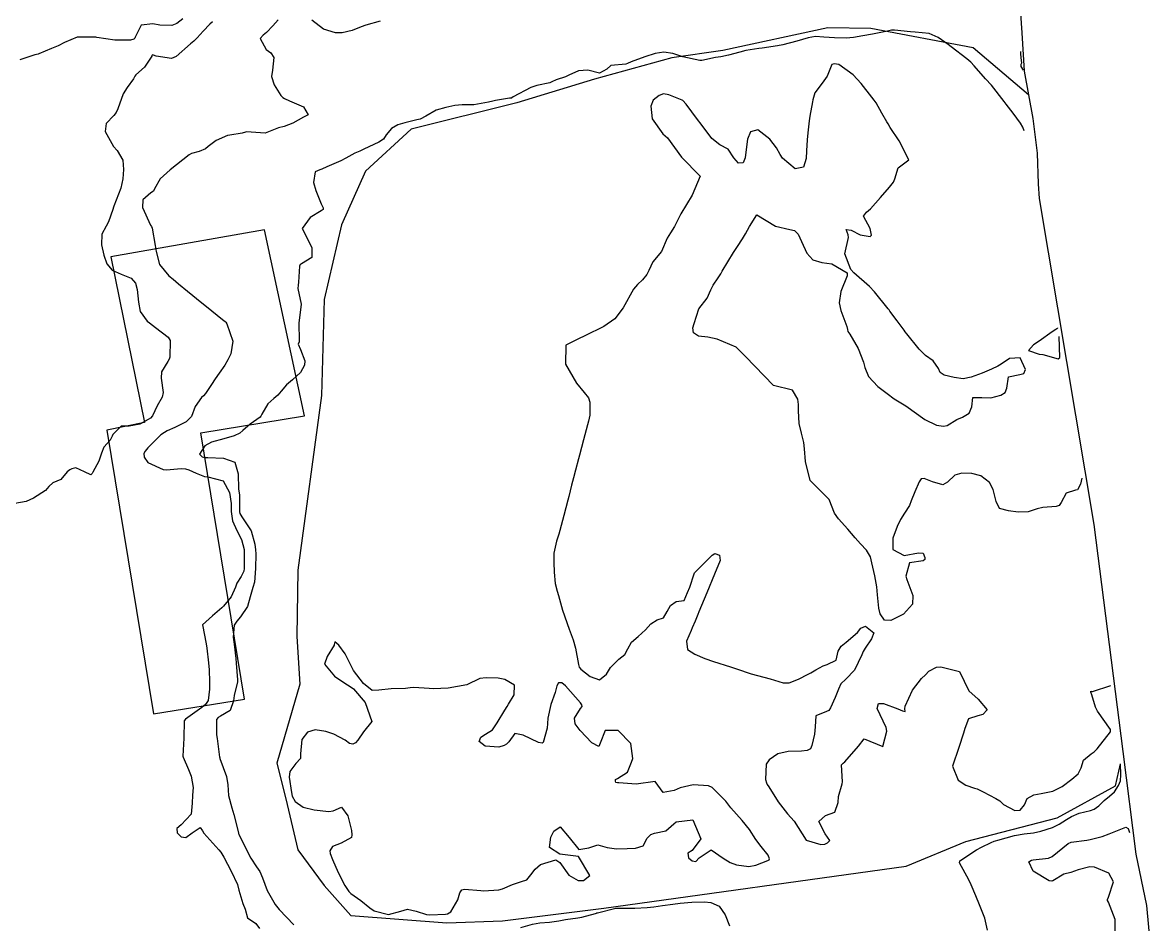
# Model space of a CAD drawing. Header units: metres. Extents: x 292545 to 299085, y 7450245 to 7463078.
# Drawn here: x 296247.7 to 296366.9, y 7456194.8 to 7456290.1 of the extents above; entities that cross this region are included whole.
import ezdxf

# ---------------------------------------------------------------- set-up
doc = ezdxf.new("R2010")
doc.units = ezdxf.units.M
for name, color, linetype in [('Area', 45, 'Continuous'), ('Curvas de Nivel 1m', 11, 'Continuous'), ('Curvas de Nivel 5m', 15, 'Continuous'), ('Edificações', 30, 'Continuous'), ('Hidrografia', 140, 'Continuous')]:
    doc.layers.add(name, color=color, linetype=linetype)

msp = doc.modelspace()

# ---------------------------------------------------------------- linework, layer by layer
at = {"layer": 'Area'}
msp.add_polyline3d([(296353.14, 7456291.04, 670.31), (296353.27, 7456288.98, 670.58), (296353.52, 7456284.94, 669.1), (296354.44, 7456279.95, 668.56), (296354.89, 7456276.29, 679.15), (296355.02, 7456273.03, 685.14), (296355.11, 7456271.47, 684.85), (296360.89, 7456237.06, 668.33), (296363.93, 7456213.08, 668.05), (296365.33, 7456202.23, 671.57), (296366.43, 7456196.78, 670.23), (296366.86, 7456192.2, 670.28)], dxfattribs=at)
at = {"layer": 'Curvas de Nivel 1m', "flags": 128}
for points, elevation in [([(296267.81, 7456290.16), (296267.52, 7456289.92), (296266.8, 7456289.16), (296266.17, 7456288.46), (296265.84, 7456288.12), (296265.49, 7456287.82), (296263.96, 7456286.49), (296263.47, 7456286.26), (296261.84, 7456286.52), (296261.58, 7456286.62), (296261.47, 7456286.66), (296261.41, 7456286.58), (296261.38, 7456286.52), (296260.62, 7456285.37), (296259.71, 7456284.54), (296259.59, 7456284.4), (296259.45, 7456284.12), (296258.78, 7456283.2), (296258.36, 7456282.56), (296257.81, 7456280.97), (296257.64, 7456280.57), (296257.4, 7456280.27), (296256.56, 7456279.41), (296256.47, 7456278.58), (296257.36, 7456276.97), (296257.72, 7456276.56), (296258.33, 7456275.54), (296258.39, 7456274.55), (296258.32, 7456273.56), (296258.13, 7456272.56), (296257.39, 7456270.67), (296257.35, 7456270.57), (296257.28, 7456270.32), (296256.82, 7456269.03), (296256.56, 7456268.58), (296256.11, 7456267.72), (296256.07, 7456266.58), (296256.31, 7456265.49), (296256.63, 7456264.58), (296257.21, 7456263.92), (296258.14, 7456263.5), (296259.2, 7456263.08), (296259.67, 7456262.54), (296259.86, 7456261.86), (296259.98, 7456260.53), (296260.17, 7456259.55), (296260.92, 7456258.52), (296261.14, 7456258.35), (296261.78, 7456257.87), (296263.12, 7456256.85), (296263.34, 7456256.5), (296263.31, 7456254.71), (296263.24, 7456254.5), (296263.09, 7456254.28), (296262.42, 7456253.16), (296262.37, 7456252.51), (296262.58, 7456250.98), (296262.49, 7456250.51), (296261.97, 7456249.58), (296261.46, 7456248.52), (296261.25, 7456248.29), (296261.02, 7456248.13), (296260.13, 7456247.65), (296259.01, 7456247.45), (296258.15, 7456247.42), (296257.27, 7456246.57), (296257.19, 7456246.38), (296256.99, 7456245.96), (296256.34, 7456245.22), (296256.09, 7456244.58), (296255.8, 7456243.75), (296255.16, 7456242.59), (296255.09, 7456242.45), (296254.95, 7456242.29), (296254.28, 7456242.6), (296253.37, 7456243.03), (296252.96, 7456242.93), (296252.74, 7456242.83), (296252.47, 7456242.62), (296251.78, 7456241.79), (296250.93, 7456241.43), (296250.52, 7456241.05), (296250.15, 7456240.65), (296248.91, 7456239.81), (296248.13, 7456239.46), (296246.91, 7456239.25)], 671), ([(296264.67, 7456290.48), (296264.02, 7456289.98), (296263.51, 7456289.76), (296262.23, 7456289.79), (296261.51, 7456289.94), (296260.26, 7456289.79), (296259.63, 7456288.54), (296259.59, 7456288.44), (296259.49, 7456288.33), (296259.16, 7456288.21), (296257.49, 7456288.21), (296255.57, 7456288.51), (296255.49, 7456288.52), (296253.57, 7456288.54), (296253.5, 7456288.54), (296252.16, 7456287.97), (296251.49, 7456287.62), (296250.81, 7456287.32), (296249.47, 7456286.78), (296249.38, 7456286.75), (296249.04, 7456286.66), (296247.47, 7456286.12)], 672), ([(296353.54, 7456278.63), (296353.39, 7456279.02), (296353.15, 7456279.43), (296352.36, 7456280.49), (296351.64, 7456281.45), (296351.43, 7456281.73), (296350.06, 7456283.46), (296349.45, 7456284.14), (296348.25, 7456285.49), (296347.89, 7456285.9), (296347.48, 7456286.23), (296345.8, 7456287.52), (296345.5, 7456287.76), (296344.46, 7456288.49), (296343.51, 7456288.92), (296342.01, 7456289.06), (296341.51, 7456289.1), (296339.83, 7456289.26), (296339.51, 7456289.26), (296339.09, 7456289.18), (296337.51, 7456288.83), (296336.47, 7456288.66), (296335.5, 7456288.51), (296334.71, 7456288.43), (296333.5, 7456288.45), (296332.37, 7456288.54), (296331.5, 7456288.59), (296330.72, 7456288.47), (296329.5, 7456288.12), (296328.04, 7456287.73), (296327.49, 7456287.62), (296325.87, 7456287.37), (296325.49, 7456287.32), (296324.14, 7456287.12), (296323.48, 7456286.96), (296322.31, 7456286.62), (296321.48, 7456286.45), (296320.92, 7456286.37), (296319.48, 7456286.06), (296319.26, 7456286.05), (296317.48, 7456286.44), (296316.41, 7456286.79), (296315.48, 7456286.95), (296314.56, 7456286.81), (296313.48, 7456286.45), (296312.03, 7456285.92), (296311.65, 7456285.74), (296311.47, 7456285.69), (296309.88, 7456285.54), (296309.46, 7456285.14), (296308.67, 7456284.74), (296307.46, 7456285.03), (296306.46, 7456284.99), (296305.45, 7456284.51), (296305.1, 7456284.35), (296304.09, 7456284.01), (296303.65, 7456283.81), (296303.44, 7456283.71), (296302.06, 7456283.41), (296301.43, 7456283.2), (296299.56, 7456282.21), (296299.42, 7456282.12), (296299.39, 7456282.1), (296299.18, 7456282.07), (296297.68, 7456281.83), (296297.42, 7456281.78), (296296.97, 7456281.65), (296295.42, 7456281.37), (296294.16, 7456281.39), (296293.41, 7456281.32), (296292.46, 7456281.1), (296291.41, 7456280.81), (296290.32, 7456280.18), (296289.72, 7456279.86), (296289.4, 7456279.78), (296288.1, 7456279.49), (296287.39, 7456279.27), (296286.71, 7456278.89), (296286.16, 7456278.22), (296285.86, 7456277.74), (296285.36, 7456277.42), (296283.79, 7456276.69), (296283.36, 7456276.47), (296283.2, 7456276.42), (296282.84, 7456276.27), (296281.89, 7456275.73), (296281.34, 7456275.46), (296279.88, 7456274.84), (296279.34, 7456274.58), (296279.13, 7456274.52), (296278.63, 7456274.32), (296278.48, 7456273.16), (296278.72, 7456272.32), (296279.29, 7456270.91), (296279.48, 7456270.5), (296279.49, 7456270.31), (296279.28, 7456270.17), (296278.13, 7456269.47), (296277.26, 7456268.33), (296278.28, 7456266.32), (296278.29, 7456265.25), (296277.22, 7456264.59), (296277.05, 7456264.5), (296276.99, 7456264.33), (296276.87, 7456262.65), (296276.84, 7456262.33), (296276.83, 7456261.99), (296277.16, 7456260.33), (296276.93, 7456258.33), (296276.97, 7456256.48), (296276.94, 7456256.33), (296276.86, 7456256.08), (296277.1, 7456255.53), (296277.54, 7456254.33), (296277.53, 7456253.88), (296277.08, 7456253.12), (296276.24, 7456252.34), (296275.62, 7456251.8), (296275.05, 7456251.13), (296274.7, 7456250.72), (296274.27, 7456250.37), (296273.64, 7456249.78), (296273.03, 7456248.69), (296272.92, 7456248.48), (296272.85, 7456248.38), (296271.78, 7456247.63), (296271, 7456246.97), (296270.69, 7456246.71), (296270.09, 7456246.41), (296268.99, 7456246.09), (296267.7, 7456245.73), (296266.98, 7456245.35), (296266.42, 7456244.46), (296266.72, 7456244.21), (296266.97, 7456244.14), (296267.31, 7456244.11), (296268.97, 7456244.04), (296270.17, 7456243.62), (296270.53, 7456242.41), (296270.56, 7456240.77), (296270.63, 7456240.4), (296270.67, 7456240.15), (296270.65, 7456238.4), (296270.69, 7456238.19), (296270.9, 7456237.86), (296271.9, 7456236.39), (296272.27, 7456234.98), (296272.36, 7456234.38), (296272.39, 7456233.93), (296272.36, 7456232.39), (296272.23, 7456230.97), (296272.08, 7456230.39), (296271.79, 7456229.39), (296271.49, 7456228.4), (296270.77, 7456227.28), (296270.36, 7456226.82), (296270.09, 7456226.42), (296270, 7456225.16), (296270.08, 7456224.42), (296270.26, 7456222.88), (296270.3, 7456222.41), (296270.46, 7456220.64), (296270.45, 7456220.41), (296270.09, 7456218.99), (296270.01, 7456218.42), (296269.68, 7456217.39), (296268.65, 7456216.79), (296268.41, 7456216.66), (296268.23, 7456216.43), (296268.22, 7456214.83), (296268.28, 7456214.43), (296268.55, 7456212.48), (296268.56, 7456212.43), (296268.59, 7456212.33), (296269.27, 7456210.42), (296269.42, 7456209.56), (296269.48, 7456208.42), (296269.83, 7456207.12), (296270.07, 7456206.41), (296270.5, 7456204.6), (296270.54, 7456204.45), (296270.55, 7456204.41), (296270.58, 7456204.33), (296271.54, 7456202.39), (296271.86, 7456201.78), (296272.46, 7456200.88), (296272.8, 7456200.38), (296273.09, 7456199.73), (296273.59, 7456198.37), (296274.41, 7456196.89), (296274.83, 7456196.36), (296276.39, 7456194.76)], 669), ([(296359.63, 7456241.94), (296359.46, 7456241.31), (296359.15, 7456240.71), (296358.94, 7456240.66), (296357.96, 7456240.35), (296357.43, 7456239.37), (296357.24, 7456239.06), (296356.92, 7456238.95), (296355.49, 7456238.83), (296354.91, 7456238.69), (296353.94, 7456238.39), (296352.91, 7456238.34), (296351.87, 7456238.48), (296350.91, 7456238.73), (296350.56, 7456239.46), (296350.24, 7456240.76), (296349.87, 7456241.47), (296348.95, 7456242.19), (296347.99, 7456242.45), (296346.96, 7456242.48), (296346.22, 7456242.25), (296345.43, 7456241.52), (296344.94, 7456241.23), (296343.84, 7456241.54), (296342.95, 7456241.89), (296342.64, 7456241.86), (296342.44, 7456241.56), (296341.99, 7456240.51), (296341.6, 7456239.56), (296341.41, 7456239.07), (296340.9, 7456238.24), (296340.48, 7456237.58), (296340.12, 7456236.82), (296339.66, 7456235.59), (296339.66, 7456234.39), (296340.85, 7456233.77), (296342.37, 7456234.04), (296342.86, 7456234.01), (296343.04, 7456233.55), (296343.04, 7456233.35), (296342.85, 7456233.21), (296341.43, 7456232.98), (296341.03, 7456231.57), (296341.15, 7456231.24), (296341.78, 7456229.56), (296341.72, 7456228.63), (296340.78, 7456227.57), (296339.44, 7456226.92), (296338.77, 7456226.95), (296338.31, 7456227.6), (296338.19, 7456228.2), (296338.05, 7456229.61), (296337.95, 7456230.47), (296337.74, 7456231.61), (296337.44, 7456233.01), (296337.31, 7456233.62), (296336.86, 7456234.34), (296336.25, 7456235.01), (296335.66, 7456235.64), (296334.89, 7456236.55), (296333.9, 7456237.66), (296333.49, 7456238.25), (296332.92, 7456239.67), (296330.94, 7456241.69), (296330.44, 7456243.7), (296330.32, 7456245.03), (296330.26, 7456245.7), (296330, 7456246.71), (296329.78, 7456247.71), (296329.7, 7456249.04), (296329.71, 7456249.71), (296329.63, 7456250.3), (296329.06, 7456251.22), (296327.06, 7456251.74), (296325.09, 7456253.76), (296324.1, 7456254.78), (296323.11, 7456255.79), (296321.12, 7456256.64), (296320.12, 7456256.82), (296319.12, 7456256.93), (296318.59, 7456257.3), (296318.55, 7456257.84), (296318.69, 7456258.29), (296319.16, 7456259.83), (296320.05, 7456260.95), (296320.45, 7456261.82), (296320.69, 7456262.32), (296321.2, 7456263.11), (296321.48, 7456263.54), (296321.63, 7456263.81), (296322.22, 7456264.79), (296322.83, 7456265.79), (296323.24, 7456266.41), (296323.78, 7456267.24), (296324.09, 7456267.77), (296324.51, 7456268.52), (296325.28, 7456269.76), (296327.27, 7456268.56), (296328.76, 7456268.21), (296329.26, 7456268.11), (296329.65, 7456267.71), (296330.02, 7456266.93), (296330.59, 7456265.7), (296331.22, 7456265.01), (296332.16, 7456264.74), (296333.22, 7456264.57), (296334.83, 7456263.65), (296334.85, 7456263.3), (296334.17, 7456261.66), (296333.98, 7456260.46), (296334.15, 7456259.66), (296334.8, 7456257.98), (296334.87, 7456257.64), (296334.92, 7456257.43), (296335.13, 7456257.14), (296336, 7456255.63), (296336.55, 7456254.18), (296336.71, 7456253.62), (296337.08, 7456252.69), (296338.06, 7456251.61), (296339.06, 7456250.87), (296339.78, 7456250.32), (296341.04, 7456249.57), (296343.02, 7456248.13), (296344.26, 7456247.54), (296345.01, 7456247.45), (296345.38, 7456247.52), (296346.4, 7456248.13), (296347.03, 7456248.39), (296347.7, 7456248.82), (296347.99, 7456249.49), (296348.09, 7456250.45), (296349.05, 7456250.48), (296350.01, 7456250.43), (296351.06, 7456250.72), (296351.51, 7456251), (296351.68, 7456251.44), (296351.87, 7456252.65), (296353.08, 7456252.89), (296353.5, 7456253.01), (296353.68, 7456253.42), (296353.1, 7456254.66), (296351.96, 7456254.58), (296351.09, 7456253.98), (296350.75, 7456253.79), (296350.08, 7456253.47), (296349.08, 7456253.05), (296347.94, 7456252.62), (296347.07, 7456252.43), (296346.15, 7456252.59), (296345.08, 7456252.83), (296344.66, 7456253.11), (296344.47, 7456253.53), (296343.91, 7456254.35), (296343.11, 7456254.91), (296342.45, 7456255.56), (296341.13, 7456257.2), (296340.96, 7456257.4), (296340.84, 7456257.57), (296340.12, 7456258.56), (296339.35, 7456259.6), (296339.27, 7456259.71), (296339.17, 7456259.84), (296337.73, 7456261.61), (296337.19, 7456262.2), (296335.52, 7456263.64), (296335.21, 7456264), (296334.6, 7456265.65), (296334.98, 7456267.37), (296334.95, 7456267.64), (296334.71, 7456268.2), (296335.26, 7456268.14), (296336.22, 7456267.63), (296337.25, 7456267.48), (296337.4, 7456267.62), (296337.26, 7456268.32), (296336.56, 7456269.63), (296336.88, 7456270.03), (296337.29, 7456270.39), (296338.36, 7456271.6), (296339.31, 7456272.7), (296339.71, 7456273.2), (296339.85, 7456273.58), (296340.21, 7456274.71), (296341.35, 7456275.57), (296340.34, 7456277.58), (296339.39, 7456278.97), (296339.16, 7456279.36), (296339.03, 7456279.6), (296338.51, 7456280.5), (296337.91, 7456281.61), (296337.7, 7456281.89), (296337.43, 7456282.19), (296336.32, 7456283.63), (296335.46, 7456284.55), (296333.96, 7456285.66), (296333.47, 7456285.72), (296333.21, 7456285.66), (296332.73, 7456284.4), (296332.2, 7456283.68), (296331.43, 7456282.65), (296331.21, 7456281.91), (296331.16, 7456281.69), (296330.89, 7456280.2), (296330.81, 7456279.7), (296330.67, 7456278.41), (296330.61, 7456277.7), (296330.53, 7456276.52), (296330.5, 7456275.7), (296330.23, 7456274.81), (296329.34, 7456274.62), (296328.02, 7456275.73), (296327.76, 7456276.14), (296327.36, 7456276.83), (296326.66, 7456277.75), (296325.39, 7456278.74), (296324.61, 7456278.54), (296324.31, 7456277.77), (296324.2, 7456276.93), (296324.05, 7456275.77), (296323.86, 7456275.26), (296323.34, 7456275.22), (296322.88, 7456275.79), (296322.25, 7456276.69), (296321.37, 7456277.14), (296320.53, 7456277.82), (296319.4, 7456279.35), (296319.03, 7456279.83), (296317.82, 7456281.45), (296317.48, 7456281.85), (296317.42, 7456281.89), (296315.99, 7456282.44), (296315.43, 7456282.54), (296314.96, 7456282.35), (296314.36, 7456281.89), (296314.08, 7456281.23), (296314.24, 7456279.89), (296315.38, 7456278.33), (296315.85, 7456277.88), (296317.35, 7456275.86), (296319.32, 7456273.83), (296318.47, 7456271.84), (296317.28, 7456269.86), (296316.6, 7456268.53), (296316.18, 7456267.87), (296315.83, 7456267.29), (296315.23, 7456265.88), (296314.32, 7456264.79), (296313.88, 7456263.89), (296313.66, 7456263.44), (296313.2, 7456262.9), (296312.69, 7456262.41), (296312.28, 7456261.91), (296311.16, 7456259.93), (296310.31, 7456258.77), (296309.13, 7456257.95), (296307.12, 7456256.98), (296306.46, 7456256.65), (296305.11, 7456256), (296305.09, 7456254), (296306.23, 7456251.99), (296307.05, 7456250.98), (296307.5, 7456250.42), (296307.65, 7456249.97), (296307.64, 7456248.58), (296307.52, 7456247.97), (296307.42, 7456247.57), (296306.99, 7456245.98), (296306.58, 7456244.38), (296306.47, 7456243.99), (296306.15, 7456242.79), (296305.94, 7456241.99), (296305.73, 7456241.19), (296305.42, 7456239.99), (296305.32, 7456239.6), (296304.9, 7456238), (296304.48, 7456236.4), (296304.38, 7456236.01), (296304.15, 7456235.29), (296303.86, 7456234.01), (296303.87, 7456233.04), (296303.9, 7456232.01), (296304.01, 7456230.82), (296304.22, 7456230.01), (296304.35, 7456229.56), (296304.78, 7456228), (296305.48, 7456225.99), (296305.88, 7456224.85), (296306.13, 7456223.99), (296306.46, 7456222.24), (296306.53, 7456221.98), (296306.71, 7456221.77), (296307.7, 7456220.97), (296308.69, 7456220.63), (296309.4, 7456221.25), (296309.82, 7456221.94), (296310.72, 7456222.82), (296311.34, 7456223.31), (296311.66, 7456223.92), (296312.04, 7456224.62), (296312.75, 7456225.23), (296313.52, 7456225.9), (296314.09, 7456226.56), (296314.77, 7456226.99), (296315.45, 7456227.2), (296315.82, 7456227.87), (296316.17, 7456228.48), (296316.79, 7456228.91), (296317.62, 7456229.03), (296317.98, 7456229.85), (296318.23, 7456230.43), (296318.68, 7456231.84), (296318.72, 7456231.95), (296318.84, 7456232.07), (296320.56, 7456233.81), (296320.85, 7456233.98), (296321.36, 7456233.8), (296321.42, 7456233.23), (296320.82, 7456231.81), (296320, 7456229.82), (296319.46, 7456228.5), (296319.18, 7456227.83), (296319.07, 7456227.55), (296318.77, 7456226.84), (296318.47, 7456226.13), (296318.35, 7456225.84), (296317.88, 7456224.71), (296317.98, 7456223.85), (296318.73, 7456223.34), (296319.8, 7456222.9), (296320.72, 7456222.58), (296322.5, 7456222.01), (296322.71, 7456221.94), (296323.16, 7456221.79), (296324.71, 7456221.28), (296325.36, 7456221.11), (296326.7, 7456220.74), (296328.09, 7456220.33), (296328.69, 7456220.31), (296329.68, 7456220.72), (296330.71, 7456221.25), (296331.01, 7456221.39), (296331.53, 7456221.68), (296332.3, 7456222.1), (296332.72, 7456222.26), (296333.66, 7456222.73), (296333.89, 7456223.66), (296334.2, 7456224.2), (296334.74, 7456224.61), (296335.92, 7456225.63), (296336.29, 7456226.1), (296336.76, 7456226.32), (296337.65, 7456225.61), (296337.41, 7456224.95), (296336.74, 7456223.98), (296336.54, 7456223.62), (296336.38, 7456223.28), (296335.61, 7456221.64), (296334.7, 7456220.7), (296334.15, 7456220.2), (296333.93, 7456219.66), (296333.56, 7456218.77), (296333.09, 7456217.67), (296332.91, 7456217.41), (296332.66, 7456217.28), (296331.51, 7456216.82), (296331.47, 7456215.68), (296331.4, 7456214.91), (296331.09, 7456213.69), (296330.97, 7456213.33), (296330.61, 7456213.18), (296330.02, 7456213.11), (296328.61, 7456213.06), (296327.5, 7456212.83), (296326.6, 7456212.2), (296326.29, 7456211.74), (296326.19, 7456210.12), (296326.3, 7456209.74), (296326.4, 7456209.58), (296326.56, 7456209.34), (296327.54, 7456207.73), (296328.53, 7456206.48), (296329.25, 7456205.71), (296330.49, 7456203.7), (296332.04, 7456203.23), (296332.49, 7456203.27), (296332.76, 7456203.4), (296332.99, 7456203.67), (296332.5, 7456204.38), (296331.85, 7456205.68), (296332.53, 7456206.3), (296333.54, 7456206.65), (296333.87, 7456207.66), (296333.91, 7456208.3), (296334.32, 7456209.65), (296334.35, 7456209.87), (296334.25, 7456211.65), (296334.41, 7456211.84), (296334.6, 7456211.97), (296336.02, 7456213.63), (296336.62, 7456214.4), (296338.61, 7456213.6), (296339.02, 7456215.2), (296338.96, 7456215.6), (296338.64, 7456216.28), (296338, 7456217.61), (296338.13, 7456218.15), (296338.67, 7456218.12), (296340.17, 7456217.58), (296340.66, 7456217.36), (296340.96, 7456217.28), (296340.94, 7456217.58), (296340.96, 7456217.87), (296341.73, 7456219.56), (296342.7, 7456220.79), (296343.09, 7456221.15), (296343.47, 7456221.54), (296344.26, 7456221.98), (296344.71, 7456222), (296346.7, 7456221.5), (296347.67, 7456219.49), (296348.67, 7456218.58), (296349.61, 7456217.47), (296349.16, 7456216.97), (296348.65, 7456216.82), (296347.63, 7456216.51), (296347.25, 7456215.49), (296347.13, 7456214.99), (296346.61, 7456213.5), (296345.96, 7456211.52), (296346.57, 7456210.04), (296347.35, 7456209.5), (296348.28, 7456209.2), (296348.56, 7456209.13), (296349.21, 7456208.82), (296350.55, 7456208.11), (296350.95, 7456207.85), (296351.36, 7456207.45), (296352.53, 7456206.82), (296353.11, 7456206.85), (296353.57, 7456207.42), (296353.86, 7456208.11), (296354.55, 7456208.49), (296355.33, 7456208.62), (296356.56, 7456208.86), (296357.54, 7456209.38), (296358.57, 7456210.15), (296359.23, 7456210.7), (296359.54, 7456211.35), (296359.79, 7456212.16), (296360.61, 7456212.83), (296360.93, 7456213.02), (296361.25, 7456213.33), (296362.63, 7456215.15), (296362.64, 7456215.26), (296362.63, 7456215.4), (296361.27, 7456217.33), (296361.07, 7456217.74), (296360.68, 7456219.04), (296360.58, 7456219.34), (296360.58, 7456219.44), (296360.68, 7456219.42), (296360.76, 7456219.42), (296362.69, 7456220.02)], 668), ([(296357.05, 7456257.82), (296357.04, 7456257.77), (296357.02, 7456257.75), (296356.97, 7456257.72), (296356.88, 7456257.64), (296356.5, 7456257.39), (296355.12, 7456256.41), (296354.5, 7456256.04), (296353.98, 7456255.42), (296355.11, 7456255.03), (296355.5, 7456255.01), (296357.1, 7456254.55), (296357.28, 7456254.68), (296357.22, 7456256.9)], 668), ([(296349.65, 7456194.2), (296349.37, 7456195.47), (296348.68, 7456197.22), (296348.56, 7456197.48), (296348.43, 7456197.8), (296347.93, 7456198.98), (296347.68, 7456199.49), (296346.69, 7456201.29), (296346.74, 7456201.51), (296348.48, 7456202.69), (296349.01, 7456202.96), (296350.04, 7456203.46), (296350.35, 7456203.6), (296350.49, 7456203.63), (296350.73, 7456203.69), (296352.5, 7456204.2), (296353.54, 7456204.38), (296354.5, 7456204.48), (296355.27, 7456204.63), (296356.51, 7456205.03), (296357.24, 7456205.38), (296358, 7456205.89), (296358.53, 7456206.21), (296359.34, 7456206.55), (296360.54, 7456206.84), (296360.91, 7456206.97), (296361.4, 7456207.33), (296361.98, 7456207.9), (296362.55, 7456208.36), (296363.05, 7456208.82), (296363.48, 7456209.47), (296363.69, 7456209.97), (296363.75, 7456210.61), (296363.7, 7456211.77)], 669), ([(296300.38, 7456194.46), (296301.59, 7456194.83), (296302.39, 7456194.97), (296303.38, 7456195.03), (296304.39, 7456195.16), (296305.08, 7456195.3), (296306.4, 7456195.49), (296306.81, 7456195.56), (296308.24, 7456195.96), (296308.36, 7456196), (296308.4, 7456196.01), (296308.47, 7456196.03), (296310.41, 7456196.51), (296311.81, 7456196.52), (296312.41, 7456196.5), (296313.71, 7456196.6), (296314.41, 7456196.66), (296315.32, 7456196.79), (296316.41, 7456196.95), (296317.21, 7456197.05), (296318.42, 7456197.15), (296319.77, 7456197.17), (296320.42, 7456197.1), (296321.31, 7456196.71), (296321.95, 7456195.8), (296322.39, 7456194.66)], 669)]:
    msp.add_lwpolyline(points, dxfattribs=dict(at, elevation=elevation))
at = {"layer": 'Curvas de Nivel 1m', "elevation": 668, "flags": 128}
msp.add_lwpolyline([(296304.36, 7456220.33), (296304.18, 7456220.01), (296303.98, 7456219.31), (296303.52, 7456218.02), (296303.22, 7456216.59), (296303.2, 7456216.02), (296303.14, 7456215.52), (296302.73, 7456214.03), (296302.61, 7456213.94), (296302.22, 7456214.03), (296300.62, 7456214.78), (296299.72, 7456214.96), (296299.1, 7456214.07), (296298.85, 7456213.83), (296298.61, 7456213.71), (296298.06, 7456213.53), (296296.61, 7456213.62), (296295.98, 7456214.11), (296296.15, 7456214.58), (296296.63, 7456214.91), (296297.38, 7456215.34), (296297.86, 7456216.08), (296298.66, 7456217.44), (296298.91, 7456217.82), (296299.06, 7456218.07), (296299.67, 7456219.06), (296299.69, 7456220.06), (296298.69, 7456220.68), (296297.97, 7456220.81), (296296.69, 7456220.85), (296296.03, 7456220.77), (296294.68, 7456220.12), (296292.68, 7456219.76), (296291.15, 7456219.7), (296290.68, 7456219.73), (296289.06, 7456219.81), (296288.68, 7456219.78), (296288.2, 7456219.72), (296286.68, 7456219.68), (296285.38, 7456219.53), (296284.68, 7456219.5), (296283.76, 7456220.25), (296282.7, 7456221.62), (296282.38, 7456222.27), (296281.83, 7456223.38), (296281.16, 7456224.28), (296280.74, 7456224.65), (296280.66, 7456224.36), (296280.64, 7456224.29), (296279.93, 7456223.09), (296279.64, 7456222.3), (296280.69, 7456221.01), (296281.79, 7456220.27), (296282.35, 7456219.94), (296282.68, 7456219.7), (296283.91, 7456218.25), (296284.64, 7456216.24), (296283.75, 7456215.13), (296283.15, 7456214.25), (296282.9, 7456213.97), (296282.61, 7456213.85), (296282.26, 7456213.91), (296281.83, 7456214.27), (296280.62, 7456214.88), (296279.76, 7456215.17), (296278.63, 7456215.35), (296277.84, 7456215.11), (296277.23, 7456214.33), (296277.1, 7456212.83), (296277.1, 7456212.33), (296276.59, 7456211.78), (296275.97, 7456210.95), (296275.9, 7456210.35), (296276.14, 7456208.75), (296276.22, 7456208.34), (296276.54, 7456207.78), (296277.38, 7456207.17), (296278.53, 7456206.89), (296280.09, 7456206.73), (296280.53, 7456206.81), (296281.43, 7456207.17), (296282.1, 7456206.27), (296282.5, 7456204.71), (296282.53, 7456204.27), (296282.49, 7456203.99), (296281.38, 7456203.38), (296280.48, 7456203.03), (296280.21, 7456202.56), (296280.24, 7456202.29), (296280.47, 7456201.67), (296281.07, 7456200.28), (296281.79, 7456198.92), (296282.19, 7456198.27), (296282.42, 7456198.05), (296283.47, 7456197.31), (296284.41, 7456196.55), (296284.88, 7456196.24), (296286.4, 7456195.86), (296287.7, 7456196.2), (296288.41, 7456196.42), (296289.33, 7456196.18), (296290.4, 7456195.83), (296290.77, 7456195.8), (296292.4, 7456195.88), (296292.62, 7456195.92), (296292.98, 7456196.14), (296293.7, 7456197.41), (296293.94, 7456198.13), (296294.12, 7456198.44), (296294.43, 7456198.52), (296296.16, 7456198.37), (296296.43, 7456198.36), (296298.05, 7456198.46), (296298.43, 7456198.54), (296299.48, 7456199.02), (296300.44, 7456199.33), (296301, 7456199.49), (296301.42, 7456200.04), (296301.87, 7456200.63), (296302.46, 7456201.13), (296304.08, 7456201.62), (296304.47, 7456201.35), (296305.42, 7456199.99), (296306.44, 7456199.44), (296306.98, 7456199.44), (296307.67, 7456199.97), (296306.47, 7456201.98), (296304.48, 7456202.22), (296303.39, 7456202.92), (296303.54, 7456204.01), (296303.86, 7456204.66), (296304.51, 7456205.1), (296305.47, 7456203.99), (296306.48, 7456202.72), (296307.56, 7456202.89), (296308.49, 7456203.2), (296309.47, 7456202.93), (296310.48, 7456202.79), (296311.6, 7456202.8), (296312.48, 7456202.84), (296313.29, 7456203.1), (296313.71, 7456203.9), (296314.09, 7456204.3), (296314.5, 7456204.43), (296315.69, 7456204.68), (296316.52, 7456205.41), (296316.76, 7456205.62), (296318.52, 7456205.84), (296319.39, 7456203.83), (296318.48, 7456202.62), (296318.01, 7456202.31), (296318.09, 7456201.84), (296318.47, 7456201.5), (296318.84, 7456201.46), (296319.19, 7456201.83), (296320.48, 7456202.69), (296321.75, 7456201.8), (296322.47, 7456201.33), (296323.16, 7456201.08), (296324.46, 7456200.9), (296325.18, 7456201.04), (296326.47, 7456201.56), (296326.58, 7456201.63), (296326.64, 7456201.74), (296326.48, 7456202.12), (296325.75, 7456203.01), (296325.19, 7456203.76), (296324.51, 7456204.84), (296323.74, 7456205.78), (296322.54, 7456207.12), (296322.03, 7456207.8), (296320.56, 7456209.25), (296320.18, 7456209.44), (296318.56, 7456209.55), (296317.18, 7456209.23), (296316.55, 7456208.93), (296315.4, 7456208.73), (296314.56, 7456209.88), (296312.56, 7456209.6), (296310.73, 7456209.76), (296310.56, 7456209.77), (296310.41, 7456209.78), (296310.35, 7456209.93), (296310.38, 7456210.12), (296310.57, 7456210.21), (296311.62, 7456210.87), (296312.07, 7456211.92), (296312.2, 7456212.31), (296312, 7456213.92), (296310.63, 7456215.27), (296309.29, 7456215.29), (296308.75, 7456213.96), (296308.61, 7456213.58), (296307.88, 7456213.97), (296306.63, 7456215.29), (296306.1, 7456215.99), (296306.04, 7456216.6), (296306.66, 7456217.6), (296306.83, 7456217.81), (296306.81, 7456217.98), (296306.67, 7456218.19), (296305.08, 7456220), (296304.69, 7456220.33)], close=True, dxfattribs=at)
at = {"layer": 'Curvas de Nivel 5m', "elevation": 670, "flags": 128}
for points in [[(296274.74, 7456290.36), (296274.16, 7456289.72), (296273.5, 7456289.03), (296273.16, 7456288.73), (296272.85, 7456288.39), (296273.48, 7456287.24), (296273.97, 7456286.86), (296274.27, 7456286.37), (296274.13, 7456285.04), (296274.04, 7456284.37), (296274.33, 7456283.48), (296275.01, 7456282.36), (296275.23, 7456282.16), (296275.42, 7456282.06), (296275.95, 7456281.81), (296277.41, 7456281.18), (296277.9, 7456280.33), (296277.57, 7456280.16), (296277.4, 7456280.09), (296276.29, 7456279.44), (296275.38, 7456279.09), (296274.79, 7456278.95), (296273.37, 7456278.38), (296271.38, 7456278.52), (296271.29, 7456278.49), (296270.93, 7456278.4), (296269.62, 7456278.18), (296269.38, 7456278.13), (296268.2, 7456277.6), (296267.36, 7456276.97), (296267.07, 7456276.74), (296266.39, 7456276.46), (296265.59, 7456276.23), (296265.35, 7456276.11), (296263.33, 7456274.5), (296262.26, 7456273.57), (296261.69, 7456272.52), (296261.56, 7456272.25), (296261.3, 7456272.1), (296260.46, 7456271.36), (296260.4, 7456270.53), (296261.26, 7456268.68), (296261.37, 7456268.52), (296261.42, 7456268.36), (296261.75, 7456266.51), (296261.84, 7456265.9), (296262.19, 7456264.51), (296263.2, 7456263.32), (296263.65, 7456262.95), (296264.22, 7456262.48), (296265.18, 7456261.7), (296266.68, 7456260.45), (296267.16, 7456260.07), (296268.87, 7456258.71), (296269.14, 7456258.5), (296269.18, 7456258.46), (296269.21, 7456258.43), (296269.31, 7456258.26), (296269.94, 7456256.42), (296269.74, 7456255.07), (296269.42, 7456254.43), (296269.09, 7456253.89), (296268.49, 7456253.02), (296268.1, 7456252.44), (296267.69, 7456251.82), (296267.05, 7456250.9), (296266.85, 7456250.65), (296266.63, 7456250.45), (296265.97, 7456249.52), (296265.58, 7456248.46), (296265.02, 7456247.9), (296263.83, 7456247.31), (296263.01, 7456246.94), (296262.73, 7456246.78), (296262.36, 7456246.51), (296261.66, 7456245.85), (296260.98, 7456245.14), (296260.69, 7456244.81), (296260.56, 7456244.53), (296260.6, 7456244.16), (296260.96, 7456243.61), (296262.61, 7456242.85), (296262.96, 7456242.82), (296264.48, 7456242.96), (296264.96, 7456242.94), (296265.3, 7456242.82), (296266.07, 7456242.46), (296266.95, 7456242.12), (296267.31, 7456242.08), (296268.94, 7456241.67), (296269.61, 7456240.42), (296269.76, 7456239.27), (296269.76, 7456238.42), (296269.9, 7456237.43), (296270.38, 7456236.41), (296270.87, 7456235.45), (296271.13, 7456234.4), (296271.16, 7456232.73), (296271.15, 7456232.41), (296271.1, 7456232.13), (296270.82, 7456231.55), (296270.39, 7456230.83), (296270.24, 7456230.42), (296269.79, 7456229.42), (296268.98, 7456228.43), (296268.88, 7456228.33), (296268.78, 7456228.23), (296267.82, 7456227.39), (296266.76, 7456226.45), (296267.13, 7456224.45), (296267.2, 7456223.97), (296267.38, 7456222.44), (296267.46, 7456221.69), (296267.5, 7456220.44), (296267.48, 7456219.65), (296267.35, 7456218.44), (296267.08, 7456218.02), (296266.66, 7456217.72), (296264.94, 7456216.48), (296264.81, 7456216.3), (296264.77, 7456214.48), (296264.67, 7456212.56), (296264.69, 7456212.48), (296265.27, 7456211.16), (296265.55, 7456210.47), (296265.75, 7456209.26), (296265.68, 7456208.46), (296265.66, 7456207.59), (296265.56, 7456206.46), (296264.51, 7456205.3), (296264.05, 7456204.94), (296264.07, 7456204.48), (296264.5, 7456204.04), (296264.99, 7456203.98), (296265.65, 7456204.47), (296266.51, 7456205.03), (296266.74, 7456204.69), (296266.88, 7456204.45), (296268.48, 7456202.69), (296268.67, 7456202.43), (296268.99, 7456201.9), (296269.77, 7456200.42), (296270.43, 7456199.03), (296270.58, 7456198.41), (296271.02, 7456197.01), (296271.24, 7456196.4), (296271.5, 7456195.5), (296272.39, 7456194.9), (296272.76, 7456194.38)], [(296285.52, 7456290.23), (296283.98, 7456289.79), (296283.51, 7456289.61), (296282.56, 7456289.22), (296281.5, 7456289), (296280.79, 7456289), (296279.51, 7456289.38), (296278.29, 7456290.32)], [(296353.46, 7456285.05), (296353.2, 7456285.43), (296353.21, 7456285.69), (296353.27, 7456285.83), (296353.26, 7456286.08), (296353.16, 7456286.73), (296353.17, 7456287)], [(296363.14, 7456194.07), (296363.13, 7456195.31), (296362.42, 7456197.14), (296362.34, 7456197.32), (296362.31, 7456197.43), (296362.43, 7456197.69), (296362.96, 7456199.31), (296362.46, 7456200.22), (296360.96, 7456200.84), (296360.47, 7456200.88), (296359.24, 7456200.58), (296358.46, 7456200.29), (296357.73, 7456200.09), (296356.55, 7456199.39), (296356.44, 7456199.38), (296356.16, 7456199.39), (296354.46, 7456200.41), (296354.02, 7456201.41), (296354.3, 7456201.58), (296354.47, 7456201.61), (296356.09, 7456201.78), (296356.48, 7456201.96), (296358.16, 7456203.36), (296358.49, 7456203.49), (296360.13, 7456203.71), (296360.5, 7456203.77), (296361.75, 7456204.08), (296362.5, 7456204.36), (296364.28, 7456205.06), (296364.51, 7456204.94), (296364.66, 7456204.49)]]:
    msp.add_lwpolyline(points, dxfattribs=at)
at = {"layer": 'Edificações'}
msp.add_lwpolyline([(296273.31, 7456268.16), (296257.06, 7456265.31), (296260.61, 7456247.82), (296256.65, 7456247.02), (296261.57, 7456217.03), (296271.19, 7456218.61), (296266.58, 7456246.72), (296277.52, 7456248.52)], close=True, dxfattribs=at)
at = {"layer": 'Hidrografia', "elevation": 668.83}
msp.add_lwpolyline([(296353.98, 7456282.45), (296348.14, 7456287.41), (296337.34, 7456289.44), (296332.8, 7456289.53), (296321.71, 7456287.13), (296316.31, 7456286.35), (296308.16, 7456284.11), (296299.96, 7456281.61), (296288.77, 7456278.81), (296283.95, 7456274.38), (296281.44, 7456268.7), (296279.61, 7456260.8), (296279.32, 7456250.68), (296276.81, 7456232.23), (296276.72, 7456225.2), (296277.01, 7456220.19), (296274.6, 7456211.83), (296275.56, 7456208.08), (296276.82, 7456202.68), (296279.61, 7456198.92), (296282.41, 7456195.74), (296292.54, 7456194.97), (296298.43, 7456195.17), (296309.13, 7456196.52), (296341.08, 7456200.96), (296347.35, 7456203.56), (296357, 7456206.07), (296363.17, 7456209.44), (296363.7, 7456211.77)], dxfattribs=at)

doc.saveas('drawing.dxf')
